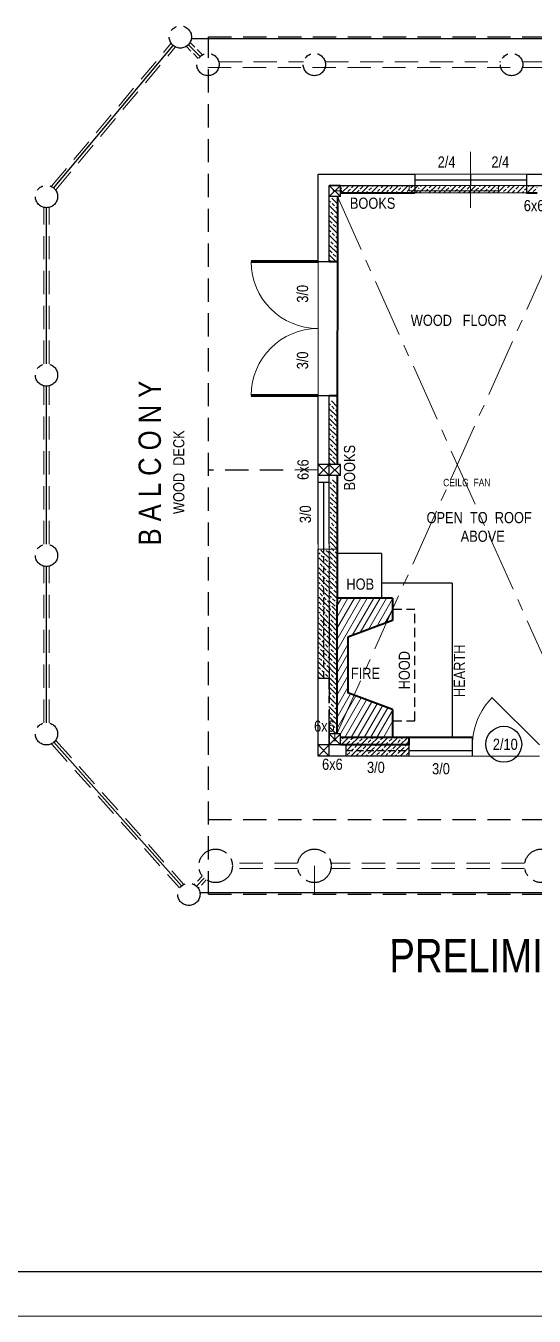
# Model space of a CAD drawing. Header units: inches. Extents: x 0 to 15350, y -6 to 2753.
# Drawn here: x 4403 to 4676, y 959 to 1653 of the extents above; entities that cross this region are included whole.
import ezdxf

# ---------------------------------------------------------------- set-up
doc = ezdxf.new("R2010")
doc.units = ezdxf.units.IN
doc.header["$MEASUREMENT"] = 0
doc.linetypes.add('CENTER', pattern=[2, 1.25, -0.25, 0.25, -0.25])
doc.linetypes.add('HIDDEN', pattern=[0.375, 0.25, -0.125])
for name, color, linetype, lineweight in [('DOORS', 7, 'Continuous', 60), ('HVAC', 1, 'Continuous', 50), ('MASONRY', 14, 'Continuous', 30), ('ROOF', 7, 'HIDDEN', 30), ('STAIRS', 7, 'Continuous', 20), ('WALL FRAMING', 9, 'CENTER', 30), ('WALLS', 7, 'Continuous', 30), ('WINDOWS', 5, 'Continuous', 30)]:
    doc.layers.add(name, color=color, linetype=linetype, lineweight=lineweight)
for name, color, linetype in [('TEXT', 7, 'Continuous'), ('TEXT80', 9, 'Continuous'), ('TITLE BLOCK', 7, 'Continuous')]:
    doc.layers.add(name, color=color, linetype=linetype)
doc.styles.add('ARCHENT', font='technical.ttf', dxfattribs={"height": 6})

msp = doc.modelspace()

# ---------------------------------------------------------------- hatches: boundary and pattern name
at = {"layer": 'DOORS', "linetype": 'Continuous', "lineweight": 9, "ltscale": 25}
h = msp.add_hatch(dxfattribs=at)
h.set_pattern_fill('ANSI33', color=0, scale=15, style=0)
h.set_pattern_definition([(45, (-362.6605, 303.034), (-2.6516504, 2.6516504), []), (45, (-360.009, 303.034), (-2.6516504, 2.6516504), [1.875, -0.9375])])
h.paths.add_polyline_path([(4614.36, 1566.19), (4572.36, 1566.19), (4572.36, 1563.19), (4614.36, 1563.19)])
h.paths.add_polyline_path([(4614.36, 1567.16), (4572.36, 1567.16), (4572.36, 1566.19), (4614.36, 1566.19)])
h = msp.add_hatch(dxfattribs=at)
h.set_pattern_fill('ANSI33', color=0, scale=15, style=0)
h.set_pattern_definition([(45, (-321.036, 303.034), (-2.6516504, 2.6516504), []), (45, (-318.3845, 303.034), (-2.6516504, 2.6516504), [1.875, -0.9375])])
h.paths.add_polyline_path([(4655.98, 1566.19), (4613.98, 1566.19), (4613.98, 1563.19), (4655.98, 1563.19)])
h.paths.add_polyline_path([(4655.98, 1567.16), (4613.98, 1567.16), (4613.98, 1566.19), (4655.98, 1566.19)])
h = msp.add_hatch(dxfattribs=at)
h.set_pattern_fill('ANSI33', color=0, scale=15, style=0)
h.set_pattern_definition([(45, (-278.941, 303.034), (-2.6516504, 2.6516504), []), (45, (-276.2893, 303.034), (-2.6516504, 2.6516504), [1.875, -0.9375])])
h.paths.add_polyline_path([(4677.77, 1563.19), (4677.77, 1566.19), (4656.08, 1566.19), (4656.08, 1563.19)])
h.paths.add_polyline_path([(4677.77, 1566.19), (4677.77, 1567.16), (4656.08, 1567.16), (4656.08, 1566.19)])
h = msp.add_hatch(dxfattribs=at)
h.set_pattern_fill('ANSI33', color=0, scale=15, angle=90, style=0)
h.set_pattern_definition([(135, (5832.3794, -3411.7563), (-2.6516504, -2.6516504), []), (135, (5832.3794, -3409.1046), (-2.6516504, -2.6516504), [1.875, -0.9375])])
h.paths.add_polyline_path([(4566.22, 1526.26), (4569.22, 1526.26), (4569.22, 1560.26), (4566.22, 1560.26)])
h.paths.add_polyline_path([(4570.42, 1526.26), (4570.48, 1560.26), (4569.22, 1560.26), (4569.22, 1526.26)])
h = msp.add_hatch(dxfattribs=at)
h.set_pattern_fill('ANSI33', color=0, scale=15, angle=90, style=0)
h.set_pattern_definition([(135, (5832.1757, -3520.8092), (-2.6516504, -2.6516504), []), (135, (5832.1757, -3518.1576), (-2.6516504, -2.6516504), [1.875, -0.9375])])
h.paths.add_polyline_path([(4566.02, 1417.21), (4569.02, 1417.21), (4569.02, 1451.21), (4566.02, 1451.21)])
h.paths.add_polyline_path([(4570.25, 1417.21), (4570.3, 1451.21), (4569.02, 1451.21), (4569.02, 1417.21)])
h = msp.add_hatch(dxfattribs=at)
h.set_pattern_fill('ANSI33', color=0, scale=15, angle=90, style=0)
h.set_pattern_definition([(135, (5832.6883, -3563.241), (-2.6516504, -2.6516504), []), (135, (5832.6883, -3560.5895), (-2.6516504, -2.6516504), [1.875, -0.9375])])
h.paths.add_polyline_path([(4566.53, 1374.78), (4569.53, 1374.78), (4569.53, 1408.78), (4566.53, 1408.78)])
h.paths.add_polyline_path([(4570.18, 1374.78), (4570.23, 1408.78), (4569.53, 1408.78), (4569.53, 1374.78)])
h = msp.add_hatch(dxfattribs=at)
h.set_pattern_fill('ANSI33', color=0, scale=15, angle=90, style=0)
h.set_pattern_definition([(135, (5832, -3597.2067), (-2.6516504, -2.6516504), []), (135, (5832, -3594.555), (-2.6516504, -2.6516504), [1.875, -0.9375])])
h.paths.add_polyline_path([(4565.84, 1340.81), (4568.84, 1340.81), (4568.84, 1374.81), (4565.84, 1374.81)])
h.paths.add_polyline_path([(4570.12, 1340.81), (4570.18, 1374.81), (4568.84, 1374.81), (4568.84, 1340.81)])
h = msp.add_hatch(dxfattribs=at)
h.set_pattern_fill('ANSI33', color=0, scale=15, angle=90, style=0)
h.set_pattern_definition([(135, (5826.5848, -3601.031), (-2.6516504, -2.6516504), []), (135, (5826.5848, -3598.3793), (-2.6516504, -2.6516504), [1.875, -0.9375])])
h.paths.add_polyline_path([(4563.43, 1336.99), (4566.43, 1336.99), (4566.43, 1370.99), (4563.43, 1370.99)])
h.paths.add_polyline_path([(4560.43, 1336.99), (4563.43, 1336.99), (4563.43, 1370.99), (4560.43, 1370.99)])
h = msp.add_hatch(dxfattribs=at)
h.set_pattern_fill('ANSI33', color=0, scale=15, angle=90, style=0)
h.set_pattern_definition([(135, (5832.4073, -3631.121), (-2.6516504, -2.6516504), []), (135, (5832.4073, -3628.4694), (-2.6516504, -2.6516504), [1.875, -0.9375])])
h.paths.add_polyline_path([(4566.25, 1306.9), (4569.25, 1306.9), (4569.25, 1340.9), (4566.25, 1340.9)])
h.paths.add_polyline_path([(4570.07, 1306.9), (4570.12, 1340.9), (4569.25, 1340.9), (4569.25, 1306.9)])
h = msp.add_hatch(dxfattribs=at)
h.set_pattern_fill('ANSI33', color=0, scale=15, angle=90, style=0)
h.set_pattern_definition([(135, (5826.1757, -3635.751), (-2.6516504, -2.6516504), []), (135, (5826.1757, -3633.0994), (-2.6516504, -2.6516504), [1.875, -0.9375])])
h.paths.add_polyline_path([(4563.02, 1302.27), (4566.02, 1302.27), (4566.02, 1336.27), (4563.02, 1336.27)])
h.paths.add_polyline_path([(4560.02, 1302.27), (4563.02, 1302.27), (4563.02, 1336.27), (4560.02, 1336.27)])
h = msp.add_hatch(dxfattribs=at)
h.set_pattern_fill('ANSI33', color=0, scale=15, angle=90, style=0)
h.set_pattern_definition([(135, (5831.8803, -3665.169), (-2.6516504, -2.6516504), []), (135, (5831.8803, -3662.5174), (-2.6516504, -2.6516504), [1.875, -0.9375])])
h.paths.add_polyline_path([(4565.72, 1272.85), (4568.72, 1272.85), (4568.72, 1306.85), (4565.72, 1306.85)])
h.paths.add_polyline_path([(4570.01, 1272.85), (4570.07, 1306.85), (4568.72, 1306.85), (4568.72, 1272.85)])
h = msp.add_hatch(dxfattribs=at)
h.set_pattern_fill('ANSI33', color=0, scale=15, style=0)
h.set_pattern_definition([(45, (-363, 6), (-2.6516504, 2.6516504), []), (45, (-360.3483, 6), (-2.6516504, 2.6516504), [1.875, -0.9375])])
h.paths.add_polyline_path([(4609.02, 1266.16), (4609.02, 1269.16), (4572.02, 1269.16), (4572.02, 1266.16)])
h.paths.add_polyline_path([(4609.02, 1270.16), (4572.02, 1270.16), (4572.02, 1269.16), (4609.02, 1269.16)])
h = msp.add_hatch(dxfattribs=at)
h.set_pattern_fill('ANSI33', color=0, scale=15, style=0)
h.set_pattern_definition([(45, (-363, 2e-13), (-2.6516504, 2.6516504), []), (45, (-360.3483, 2e-13), (-2.6516504, 2.6516504), [1.875, -0.9375])])
h.paths.add_polyline_path([(4575.02, 1263.16), (4575.02, 1260.16), (4609.02, 1260.16), (4609.02, 1263.16)])
h.paths.add_polyline_path([(4575.02, 1266.16), (4575.02, 1263.16), (4609.02, 1263.16), (4609.02, 1266.16)])

# ---------------------------------------------------------------- linework, layer by layer
at = {"layer": 'DOORS', "color": 7, "ltscale": 15}
msp.add_line((4524.02, 1526.16), (4560.02, 1526.16), dxfattribs=at)
at = {"layer": 'DOORS', "color": 9, "ltscale": 15}
msp.add_line((4560.02, 1454.16), (4524.02, 1454.16), dxfattribs=at)
at = {"layer": 'DOORS', "color": 7, "linetype": 'Continuous', "lineweight": 9, "ltscale": 25}
for centre, start, end in [((4560.02, 1526.16), 180, 270), ((4560.02, 1454.16), 90, 180)]:
    msp.add_arc(centre, 36, start, end, dxfattribs=at)
at = {"layer": 'HVAC', "lineweight": 20, "ltscale": 15}
for p, q in [((4609.02, 1567.16), (4609.02, 1564.16)), ((4609.03, 1564.17), (4657.02, 1564.16)), ((4657.02, 1567.16), (4657.02, 1564.16))]:
    msp.add_line(p, q, dxfattribs=at)
at = {"layer": 'MASONRY', "color": 1, "linetype": 'Continuous', "lineweight": 30, "ltscale": 15}
for p, q in [((4594.09, 1369.16), (4570.09, 1369.16)), ((4632.09, 1353.16), (4594.09, 1353.16))]:
    msp.add_line(p, q, dxfattribs=at)
at = {"layer": 'MASONRY', "color": 1, "linetype": 'Continuous', "lineweight": 30, "ltscale": 20}
for p, q in [((4594.09, 1369.16), (4594.09, 1345.16)), ((4632.09, 1353.16), (4632.09, 1270.16))]:
    msp.add_line(p, q, dxfattribs=at)
at = {"layer": 'MASONRY', "color": 1, "linetype": 'Continuous', "lineweight": 40, "ltscale": 15}
for p, q in [((4600.09, 1345.16), (4570.09, 1345.16)), ((4600.09, 1345.16), (4600.09, 1333.16)), ((4576.09, 1324.16), (4576.09, 1294.16)), ((4600.09, 1285.16), (4600.09, 1270.16))]:
    msp.add_line(p, q, dxfattribs=at)
at = {"layer": 'MASONRY', "color": 1, "linetype": 'Continuous', "lineweight": 9, "ltscale": 20}
for p, q in [((4586.48, 1345.16), (4570.09, 1316.76)), ((4579.55, 1345.16), (4570.09, 1328.76)), ((4576.09, 1345.16), (4570.09, 1334.76)), ((4572.62, 1345.16), (4570.09, 1340.76)), ((4583.01, 1345.16), (4570.09, 1322.76)), ((4589.94, 1345.16), (4578.3, 1324.99)), ((4593.41, 1345.16), (4582.72, 1326.64)), ((4596.87, 1345.16), (4587.14, 1328.3)), ((4600.09, 1344.73), (4591.56, 1329.96)), ((4600.09, 1338.73), (4595.98, 1331.62)), ((4576.09, 1320.16), (4570.09, 1309.76)), ((4576.09, 1315.16), (4570.09, 1304.76)), ((4576.09, 1309.16), (4570.09, 1298.76)), ((4576.09, 1303.16), (4570.09, 1292.76)), ((4576.09, 1297.16), (4570.09, 1286.76)), ((4577.51, 1293.62), (4570.09, 1280.76)), ((4580.36, 1292.56), (4570.09, 1274.76)), ((4583.2, 1291.49), (4572.02, 1272.11)), ((4586.05, 1290.42), (4574.35, 1270.16)), ((4588.9, 1289.35), (4577.82, 1270.16)), ((4591.75, 1288.28), (4581.28, 1270.16)), ((4594.6, 1287.22), (4584.75, 1270.16)), ((4597.44, 1286.15), (4588.21, 1270.16)), ((4600.09, 1284.73), (4591.67, 1270.16)), ((4600.09, 1278.73), (4595.14, 1270.16))]:
    msp.add_line(p, q, dxfattribs=at)
at = {"layer": 'MASONRY', "color": 1, "linetype": 'Continuous', "lineweight": 40, "ltscale": 20}
for p, q in [((4600.09, 1333.16), (4576.09, 1324.16)), ((4600.09, 1285.16), (4576.09, 1294.16))]:
    msp.add_line(p, q, dxfattribs=at)
at = {"layer": 'MASONRY', "color": 1, "linetype": 'HIDDEN', "lineweight": 30, "ltscale": 20}
for p, q in [((4600.09, 1339.16), (4612.09, 1339.16)), ((4612.09, 1279.16), (4612.09, 1339.16)), ((4600.09, 1279.16), (4612.09, 1279.16))]:
    msp.add_line(p, q, dxfattribs=at)
at = {"layer": 'ROOF', "color": 9, "linetype": 'HIDDEN', "ltscale": 50}
for p, q in [((4501.02, 1647.16), (5064.02, 1647.16)), ((4501.02, 1185.85), (4501.02, 1647.16)), ((4501.02, 1226.16), (5064.02, 1226.16)), ((4501.02, 1185.85), (5064.02, 1185.85))]:
    msp.add_line(p, q, dxfattribs=at)
at = {"layer": 'ROOF', "color": 9, "linetype": 'HIDDEN', "lineweight": 20, "ltscale": 50}
for p, q in [((4506.63, 1633.66), (4552.21, 1633.66)), ((4563.83, 1633.66), (4658.21, 1633.66)), ((4669.83, 1633.66), (4780.21, 1633.66)), ((4500.82, 1630.66), (5012.21, 1630.66))]:
    msp.add_line(p, q, dxfattribs=at)
at = {"layer": 'ROOF', "color": 9, "ltscale": 50}
msp.add_line((4560.02, 1414.1), (4501.02, 1413.91), dxfattribs=at)
at = {"layer": 'STAIRS', "color": 9, "linetype": 'CENTER', "lineweight": 9, "ltscale": 25}
for p, q in [((4570.09, 1272.16), (4702.09, 1567.16)), ((4570.37, 1561.14), (4702.37, 1266.14))]:
    msp.add_line(p, q, dxfattribs=at)
at = {"layer": 'TEXT', "color": 9, "linetype": 'Continuous', "ltscale": 15}
msp.add_circle((4659.83, 1266.59), 9.63, dxfattribs=at)
at = {"layer": 'TITLE BLOCK', "color": 7, "linetype": 'Continuous', "lineweight": 30, "ltscale": 0.5}
msp.add_line((4104.8, 982.91), (5664.77, 982.91), dxfattribs=at)
at = {"layer": 'TITLE BLOCK', "color": 7, "linetype": 'Continuous', "lineweight": 0, "ltscale": 0.5}
msp.add_line((4056.8, 958.91), (5688.77, 958.91), dxfattribs=at)
at = {"layer": 'WALL FRAMING', "color": 9, "linetype": 'Continuous', "ltscale": 50}
for p, q in [((4491.97, 1646.16), (5034.02, 1646.16)), ((4417.87, 1565.76), (4482.07, 1642.45)), ((4414.02, 1471.16), (4414.02, 1555.16)), ((4414.02, 1374.16), (4414.02, 1459.16)), ((4414.02, 1278.16), (4414.02, 1362.16)), ((4418, 1267.67), (4486.57, 1190.34)), ((4496.47, 1186.85), (5034.02, 1186.85))]:
    msp.add_line(p, q, dxfattribs=at)
at = {"layer": 'WALL FRAMING', "color": 9, "linetype": 'HIDDEN', "lineweight": 20, "ltscale": 50}
for p, q in [((4416.72, 1566.72), (4480.92, 1643.41)), ((4419.02, 1564.79), (4483.22, 1641.48)), ((4412.52, 1471.16), (4412.52, 1555.16)), ((4415.52, 1471.16), (4415.52, 1555.16)), ((4412.52, 1374.16), (4412.52, 1459.16)), ((4415.52, 1374.16), (4415.52, 1459.16)), ((4412.52, 1278.16), (4412.52, 1362.16)), ((4415.52, 1278.16), (4415.52, 1362.16)), ((4416.88, 1266.67), (4485.45, 1189.35)), ((4419.12, 1268.66), (4487.69, 1191.34)), ((4549.02, 1202.66), (4513.93, 1202.66)), ((4671.02, 1202.66), (4567.02, 1202.66)), ((4549.02, 1199.66), (4513.93, 1199.66)), ((4671.02, 1199.66), (4567.02, 1199.66))]:
    msp.add_line(p, q, dxfattribs=at)
at = {"layer": 'WALL FRAMING', "color": 9, "linetype": 'HIDDEN', "lineweight": 9, "ltscale": 15}
for p, q in [((4495.62, 1635.44), (4489.25, 1641.8)), ((4497.74, 1637.56), (4491.37, 1643.92))]:
    msp.add_line(p, q, dxfattribs=at)
at = {"layer": 'WALL FRAMING', "color": 9, "linetype": 'HIDDEN', "ltscale": 50}
msp.add_line((4496.68, 1636.5), (4490.31, 1642.86), dxfattribs=at)
at = {"layer": 'WALL FRAMING', "color": 9, "linetype": 'Continuous', "ltscale": 15}
for p, q in [((4560.02, 1573.16), (4612.02, 1573.16)), ((4560.02, 1526.16), (4560.02, 1573.16)), ((4672.02, 1573.16), (4812.28, 1573.15)), ((4566.02, 1567.16), (4612.02, 1567.16)), ((4566.02, 1526.16), (4566.02, 1567.16)), ((4672.02, 1567.16), (4749.27, 1567.16)), ((4560.02, 1374.16), (4560.02, 1454.16)), ((4566.02, 1417.1), (4566.02, 1454.16)), ((4566.02, 1374.16), (4566.02, 1417.1))]:
    msp.add_line(p, q, dxfattribs=at)
at = {"layer": 'WALL FRAMING', "color": 9, "ltscale": 15}
for p, q in [((4612.02, 1573.16), (4612.02, 1563.16)), ((4642.02, 1573.16), (4642.02, 1567.16)), ((4672.02, 1573.16), (4672.02, 1563.16)), ((4566.02, 1561.16), (4566.02, 1567.16)), ((4572.02, 1567.16), (4566.02, 1567.16)), ((4572.02, 1561.16), (4572.02, 1567.16)), ((4572.02, 1561.16), (4566.02, 1561.16)), ((4560.02, 1411.1), (4560.02, 1417.1)), ((4566.02, 1417.1), (4560.02, 1417.1)), ((4572.02, 1417.1), (4566.02, 1417.1)), ((4566.02, 1411.1), (4566.02, 1417.1)), ((4566.02, 1411.1), (4566.02, 1417.1)), ((4566.02, 1411.1), (4566.02, 1417.1)), ((4572.02, 1411.1), (4572.02, 1417.1)), ((4566.02, 1411.1), (4560.02, 1411.1)), ((4572.02, 1411.1), (4566.02, 1411.1)), ((4560.02, 1407.57), (4566.02, 1407.57)), ((4560.02, 1371.57), (4570.08, 1371.69)), ((4560.02, 1302.16), (4566.02, 1302.16)), ((4566.02, 1266.16), (4566.02, 1272.16)), ((4572.02, 1272.16), (4566.02, 1272.16)), ((4572.02, 1266.16), (4572.02, 1272.16)), ((4560.02, 1260.16), (4560.02, 1266.16)), ((4566.02, 1266.16), (4560.02, 1266.16)), ((4572.02, 1266.16), (4566.02, 1266.16)), ((4566.02, 1260.16), (4566.02, 1266.16)), ((4643.02, 1260.16), (4643.02, 1270.16)), ((4567.02, 1260.16), (4560.02, 1260.16)), ((4566.02, 1260.16), (4560.02, 1260.16))]:
    msp.add_line(p, q, dxfattribs=at)
at = {"layer": 'WALL FRAMING', "color": 9, "linetype": 'Continuous', "lineweight": 9, "ltscale": 15}
for p, q in [((4612.02, 1573.16), (4672.02, 1573.16)), ((4612.02, 1567.16), (4672.02, 1567.16)), ((4612.02, 1563.16), (4672.02, 1563.16)), ((4679.02, 1260.16), (4609.02, 1260.16))]:
    msp.add_line(p, q, dxfattribs=at)
at = {"layer": 'WALL FRAMING', "color": 9, "linetype": 'Continuous', "lineweight": 9, "ltscale": 150}
for p, q in [((4567.91, 1564.18), (4572.6, 1564.18)), ((4572.6, 1564.77), (4572.6, 1564.18)), ((4572.6, 1564.18), (4572.6, 1563.59)), ((4568.43, 1272.74), (4569.02, 1272.74)), ((4569.02, 1268.05), (4569.02, 1272.74)), ((4569.02, 1272.74), (4569.61, 1272.74))]:
    msp.add_line(p, q, dxfattribs=at)
at = {"layer": 'WALL FRAMING', "color": 7, "linetype": 'Continuous', "lineweight": 40, "ltscale": 15}
for p, q in [((4572.49, 1563.16), (4612.02, 1563.16)), ((4672.02, 1563.16), (4677.77, 1563.16))]:
    msp.add_line(p, q, dxfattribs=at)
at = {"layer": 'WALL FRAMING', "color": 7, "ltscale": 15}
for p, q in [((4560.02, 1526.16), (4566.02, 1526.16)), ((4560.02, 1454.16), (4566.02, 1454.16))]:
    msp.add_line(p, q, dxfattribs=at)
at = {"layer": 'WALL FRAMING', "ltscale": 15}
for p, q in [((4501.02, 1411.1), (4501.02, 1417.1)), ((4566.02, 1338.16), (4566.02, 1266.16)), ((4566.02, 1266.16), (4566.02, 1302.16))]:
    msp.add_line(p, q, dxfattribs=at)
at = {"layer": 'WALL FRAMING', "linetype": 'Continuous', "ltscale": 15}
for p, q in [((4560.02, 1260.16), (4560.02, 1371.57)), ((4609.02, 1266.16), (4566.02, 1266.16)), ((4609.02, 1260.16), (4560.02, 1260.16))]:
    msp.add_line(p, q, dxfattribs=at)
at = {"layer": 'WALL FRAMING', "color": 252, "ltscale": 15}
for p, q in [((4575.02, 1260.16), (4575.02, 1266.16)), ((4609.02, 1260.16), (4609.02, 1266.16))]:
    msp.add_line(p, q, dxfattribs=at)
at = {"layer": 'WALL FRAMING', "color": 9, "lineweight": 9, "ltscale": 15}
msp.add_line((4558.02, 1201.16), (4558.02, 1186.16), dxfattribs=at)
at = {"layer": 'WALL FRAMING', "color": 9, "linetype": 'HIDDEN', "lineweight": 20, "ltscale": 15}
for p, q in [((4497.68, 1195.63), (4493.57, 1191.25)), ((4499.86, 1193.57), (4495.75, 1189.2))]:
    msp.add_line(p, q, dxfattribs=at)
at = {"layer": 'WALL FRAMING', "color": 9, "linetype": 'Continuous', "ltscale": 150}
msp.add_line((4498.77, 1194.6), (4494.66, 1190.23), dxfattribs=at)
at = {"layer": 'WALL FRAMING', "color": 9, "ltscale": 15}
for centre, radius in [((4485.97, 1647.01), 6), ((4500.82, 1632.16), 6), ((4558.02, 1632.16), 6), ((4664.02, 1632.16), 6), ((4414.02, 1561.16), 6), ((4414.02, 1465.16), 6), ((4414.02, 1368.16), 6), ((4414.02, 1272.16), 6), ((4504.93, 1201.16), 9), ((4504.93, 1201.16), 9), ((4558.02, 1201.16), 9), ((4680.02, 1201.16), 9), ((4490.55, 1185.85), 6)]:
    msp.add_circle(centre, radius, dxfattribs=at)
at = {"layer": 'WALLS', "color": 9, "lineweight": 9, "ltscale": 15}
for p, q in [((4642.02, 1555.16), (4642.02, 1585.16)), ((4560.02, 1407.57), (4560.02, 1371.57)), ((4566.02, 1374.16), (4566.02, 1302.16))]:
    msp.add_line(p, q, dxfattribs=at)
at = {"layer": 'WALLS', "color": 9, "linetype": 'Continuous', "lineweight": 9, "ltscale": 15}
for p, q in [((4566.02, 1567.16), (4572.02, 1561.16)), ((4566.02, 1561.16), (4572.02, 1567.16)), ((4560.02, 1417.1), (4566.02, 1411.1)), ((4560.02, 1411.1), (4566.02, 1417.1)), ((4566.02, 1417.1), (4572.02, 1411.1)), ((4566.02, 1411.1), (4572.02, 1417.1)), ((4566.02, 1272.16), (4572.02, 1266.16)), ((4566.02, 1266.16), (4572.02, 1272.16)), ((4560.02, 1266.16), (4566.02, 1260.16)), ((4560.02, 1260.16), (4566.02, 1266.16))]:
    msp.add_line(p, q, dxfattribs=at)
at = {"layer": 'WALLS', "color": 7, "linetype": 'Continuous', "lineweight": 40, "ltscale": 15}
for p, q in [((4570.48, 1561.16), (4570.25, 1417.1)), ((4570.24, 1411.1), (4570.01, 1272.16)), ((4643.02, 1270.16), (4572.02, 1270.16)), ((4609.02, 1266.16), (4572.02, 1266.16))]:
    msp.add_line(p, q, dxfattribs=at)
at = {"layer": 'WALLS', "color": 7, "lineweight": 9, "ltscale": 15}
msp.add_line((4560.02, 1526.16), (4560.02, 1454.16), dxfattribs=at)
at = {"layer": 'WALLS', "color": 0, "linetype": 'Continuous', "lineweight": 40, "ltscale": 25}
for p, q in [((4566.02, 1526.16), (4570.42, 1526.15)), ((4566.02, 1454.16), (4570.31, 1454.15))]:
    msp.add_line(p, q, dxfattribs=at)
at = {"layer": 'WALLS', "color": 7, "lineweight": 40, "ltscale": 15}
msp.add_line((4609.02, 1266.16), (4609.02, 1270.16), dxfattribs=at)
at = {"layer": 'WINDOWS', "color": 5, "ltscale": 15}
for p, q in [((4612.02, 1570.16), (4642.02, 1570.16)), ((4642.02, 1570.16), (4672.02, 1570.16)), ((4563.02, 1371.57), (4563.02, 1407.57)), ((4653.56, 1291.61), (4679.02, 1266.16)), ((4609.02, 1263.16), (4643.02, 1263.16))]:
    msp.add_line(p, q, dxfattribs=at)
at = {"layer": 'WINDOWS', "color": 9, "linetype": 'HIDDEN', "ltscale": 15}
for p, q in [((4563.02, 1302.16), (4563.02, 1371.61)), ((4575.02, 1263.16), (4609.02, 1263.16))]:
    msp.add_line(p, q, dxfattribs=at)
at = {"layer": 'WINDOWS', "color": 9, "linetype": 'Continuous', "lineweight": 9, "ltscale": 150}
msp.add_arc((4679.02, 1266.16), 36, 135, 180, dxfattribs=at)

# ---------------------------------------------------------------- texts
at = {"layer": 'TEXT80', "color": 9, "width": 360.0625, "attachment_point": 5, "style": 'ARCHENT'}
for s, insert, char_height, rotation in [('{\\C7;2/4}', (4629.09, 1579.71), 6, 0.03277), ('{\\C7;2/4}', (4657.94, 1579.71), 6, 0.03277), ('{\\C7;6x6}', (4676.12, 1556.25), 6, 0.03277), ('{\\C7;3/0}', (4551.68, 1508.85), 6, 90.03277), ('{\\C7;B A L C O N Y}', (4469.6, 1417.79), 12, 90.03277), ('{\\C7;WOOD  DECK}', (4485.18, 1412.9), 6, 90.03277), ('{\\C7;6x6}', (4551.94, 1414.28), 6, 90.03277), ('{\\C7;CEILG  FAN}', (4639.97, 1407.3), 4, 0.03277), ('{\\C7;3/0}', (4553.21, 1390.27), 6, 90.03277), ('{\\C7;OPEN  TO  ROOF\\P  ABOVE }', (4646.59, 1383.41), 6, 0.03277), ('{\\C7;6x6}', (4563.39, 1276.26), 6, 0.03277), ('{\\C7;2/10}', (4660.64, 1266.49), 6, 0.03277), ('{\\C7;6x6}', (4567.7, 1255.75), 6, 0.03277), ('{\\C7;3/0}', (4591.08, 1254.07), 6, 0.03277), ('{\\C7;3/0}', (4626.07, 1253.35), 6, 0.03277)]:
    msp.add_mtext(s, dxfattribs=dict(at, insert=insert, char_height=char_height, rotation=rotation))
at = {"layer": 'TEXT80', "attachment_point": 5, "style": 'ARCHENT'}
for s, insert, char_height, width, rotation in [('{\\C7;BOOKS}', (4589.32, 1557.54), 6, 360.0625, 359.96723), ('{\\C7;WOOD   FLOOR}', (4635.62, 1494.56), 6, 360.0625, 0.03277), ('{\\C7;BOOKS}', (4576.96, 1415.32), 6, 360.0625, 89.96723), ('{\\C7;FIRE}', (4585.46, 1304.68), 6, 360.0625, 359.96723), ('{\\C7;PRELIMINARY   M A I N   FLOOR    P L A N}', (4802.27, 1152.83), 18, 435.3193, 0.03277)]:
    msp.add_mtext(s, dxfattribs=dict(at, insert=insert, char_height=char_height, width=width, rotation=rotation))
at = {"layer": 'TEXT80', "color": 7, "insert": (4551.68, 1473.03), "char_height": 6, "width": 360.0625, "attachment_point": 5, "rotation": 90.03277, "style": 'ARCHENT'}
msp.add_mtext('{\\C7;3/0}', dxfattribs=at)
at = {"layer": 'TEXT80', "color": 1, "linetype": 'Continuous', "lineweight": 30, "char_height": 6, "width": 360.0625, "attachment_point": 5, "style": 'ARCHENT'}
for s, insert, rotation in [('{\\C7;HOB}', (4582.67, 1352.65), 359.96723), ('{\\C7;HEARTH}', (4635.98, 1306.05), 89.96723), ('{\\C7;HOOD}', (4606.4, 1306.39), 89.96723)]:
    msp.add_mtext(s, dxfattribs=dict(at, insert=insert, rotation=rotation))

doc.saveas('drawing.dxf')
